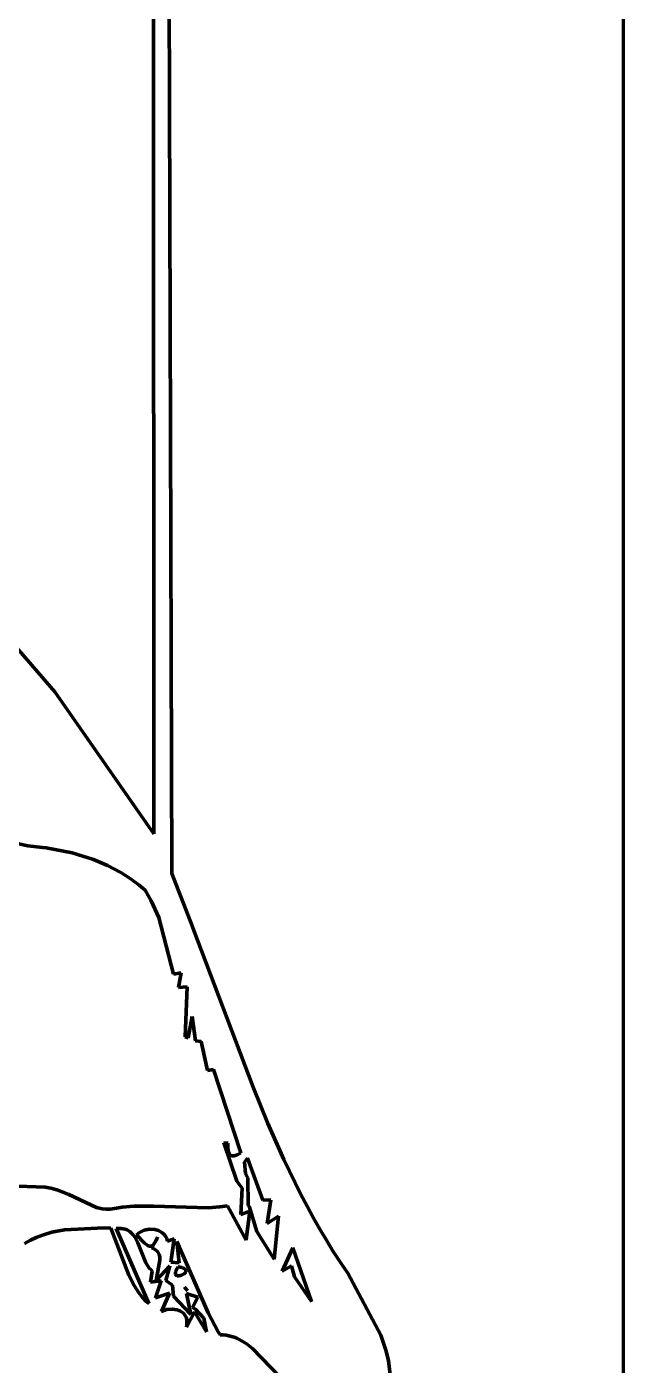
# Model space of a CAD drawing. Header units: millimetres. Extents: x 0 to 11.1, y 0 to 17.3.
# Drawn here: x 9.906 to 11.111, y 5.812 to 8.516 of the extents above; entities that cross this region are included whole.
import ezdxf

# ---------------------------------------------------------------- set-up
doc = ezdxf.new("R2010")
doc.units = ezdxf.units.MM
doc.layers.add('color#010101ff', color=7, linetype='CONTINUOUS', lineweight=100)
doc.layers.add('color#ffffffff', color=7, linetype='CONTINUOUS', lineweight=100)

msp = doc.modelspace()

# ---------------------------------------------------------------- linework, layer by layer
at = {"layer": 'color#010101ff'}
for p, q in [((10.1843, 11.7919), (10.1995, 6.8053)), ((10.1626, 6.8852), (10.1621, 8.931)), ((9.7956, 7.3656), (9.9625, 7.1726)), ((9.9625, 7.1726), (10.1626, 6.8852)), ((9.9081, 6.8613), (9.8718, 6.8693)), ((9.9379, 6.8578), (9.9081, 6.8613)), ((9.9454, 6.8574), (9.9379, 6.8578)), ((9.9975, 6.8471), (9.9454, 6.8574)), ((10.0411, 6.8335), (9.9975, 6.8471)), ((10.0692, 6.8217), (10.0411, 6.8335)), ((10.0961, 6.8075), (10.0692, 6.8217)), ((10.1153, 6.7953), (10.0961, 6.8075)), ((10.1335, 6.7816), (10.1153, 6.7953)), ((10.1995, 6.8053), (10.2402, 6.6993)), ((10.145, 6.7717), (10.1335, 6.7816)), ((10.1577, 6.7502), (10.145, 6.7717)), ((10.1726, 6.7162), (10.1577, 6.7502)), ((10.2023, 6.6016), (10.1726, 6.7162)), ((10.2402, 6.6993), (10.2415, 6.6954)), ((10.2415, 6.6954), (10.3633, 6.3736)), ((10.2182, 6.6048), (10.2023, 6.6016)), ((10.2124, 6.5751), (10.2182, 6.6048)), ((10.2302, 6.5761), (10.2124, 6.5751)), ((10.2262, 6.4752), (10.2302, 6.5761)), ((10.2405, 6.5163), (10.2319, 6.4732)), ((10.247, 6.467), (10.2405, 6.5163)), ((10.2319, 6.4732), (10.2262, 6.4752)), ((10.2585, 6.4659), (10.247, 6.467)), ((10.2606, 6.4562), (10.2585, 6.4659)), ((10.2713, 6.4073), (10.2606, 6.4562)), ((10.2831, 6.4093), (10.2713, 6.4073)), ((10.3389, 6.2407), (10.2831, 6.4093)), ((10.3633, 6.3736), (10.3934, 6.3001)), ((10.3934, 6.3001), (10.4145, 6.2517)), ((10.3307, 6.1833), (10.3042, 6.2611)), ((10.3042, 6.2611), (10.3129, 6.2604)), ((10.3126, 6.2578), (10.3124, 6.2489)), ((10.3124, 6.2489), (10.3135, 6.2422)), ((10.3129, 6.2604), (10.3126, 6.2578)), ((10.4145, 6.2517), (10.4254, 6.2276)), ((10.3135, 6.2422), (10.316, 6.2375)), ((10.316, 6.2375), (10.3197, 6.2351)), ((10.3197, 6.2351), (10.3248, 6.2348)), ((10.3248, 6.2348), (10.3312, 6.2366)), ((10.3312, 6.2366), (10.3389, 6.2407)), ((10.3522, 6.2304), (10.3457, 6.2218)), ((10.3457, 6.2218), (10.3477, 6.1989)), ((10.3833, 6.1449), (10.3522, 6.2304)), ((10.4254, 6.2276), (10.4367, 6.2037)), ((10.3477, 6.1989), (10.3529, 6.1896)), ((10.4367, 6.2037), (10.4482, 6.18)), ((9.8883, 6.1733), (9.9432, 6.1715)), ((9.9432, 6.1715), (9.955, 6.1695)), ((9.955, 6.1695), (9.9667, 6.1664)), ((9.9667, 6.1664), (9.9724, 6.1644)), ((10.3414, 6.1698), (10.3307, 6.1833)), ((10.3386, 6.1165), (10.3414, 6.1698)), ((10.3529, 6.1896), (10.3536, 6.1342)), ((10.4482, 6.18), (10.4601, 6.1565)), ((9.9724, 6.1644), (9.9913, 6.1568)), ((9.9913, 6.1568), (10.0468, 6.1301)), ((10.3992, 6.1459), (10.3833, 6.1449)), ((10.3918, 6.0981), (10.3992, 6.1459)), ((10.4601, 6.1565), (10.4724, 6.1331)), ((10.0468, 6.1301), (10.0585, 6.1275)), ((10.0585, 6.1275), (10.0666, 6.1268)), ((10.0666, 6.1268), (10.0749, 6.1271)), ((10.0749, 6.1271), (10.0834, 6.1286)), ((10.0834, 6.1286), (10.0991, 6.131)), ((10.0991, 6.131), (10.1227, 6.133)), ((10.1227, 6.133), (10.1621, 6.1331)), ((10.1621, 6.1331), (10.2724, 6.1295)), ((10.2724, 6.1295), (10.296, 6.1315)), ((10.296, 6.1315), (10.3117, 6.134)), ((10.3117, 6.134), (10.3492, 6.0641)), ((10.3565, 6.1231), (10.3386, 6.1165)), ((10.3494, 6.0657), (10.3565, 6.1231)), ((10.3536, 6.1342), (10.3551, 6.1328)), ((10.3551, 6.1328), (10.3709, 6.0821)), ((10.4147, 6.1132), (10.3918, 6.0981)), ((10.4059, 6.0263), (10.4147, 6.1132)), ((10.4724, 6.1331), (10.485, 6.1099)), ((9.9825, 6.0854), (9.9565, 6.0804)), ((10.0626, 6.089), (9.9825, 6.0854)), ((10.0759, 6.0887), (10.0626, 6.089)), ((10.1122, 5.9937), (10.0759, 6.0887)), ((10.0917, 6.0883), (10.0865, 6.088)), ((10.0865, 6.088), (10.1529, 5.9361)), ((10.0965, 6.0881), (10.0917, 6.0883)), ((10.101, 6.0875), (10.0965, 6.0881)), ((10.105, 6.0864), (10.101, 6.0875)), ((10.1087, 6.085), (10.105, 6.0864)), ((10.1121, 6.0832), (10.1087, 6.085)), ((10.1542, 6.0865), (10.1436, 6.0846)), ((10.1649, 6.0859), (10.1542, 6.0865)), ((10.1724, 6.0836), (10.1649, 6.0859)), ((10.485, 6.1099), (10.498, 6.0869)), ((10.498, 6.0869), (10.5115, 6.0642)), ((9.9133, 6.0644), (9.9015, 6.0578)), ((9.9253, 6.0701), (9.9133, 6.0644)), ((9.9376, 6.0748), (9.9253, 6.0701)), ((9.9565, 6.0804), (9.9376, 6.0748)), ((10.1151, 6.081), (10.1121, 6.0832)), ((10.1179, 6.0786), (10.1151, 6.081)), ((10.1205, 6.0759), (10.1179, 6.0786)), ((10.1249, 6.0696), (10.1205, 6.0759)), ((10.1305, 6.0588), (10.1249, 6.0696)), ((10.1339, 6.0801), (10.1276, 6.0751)), ((10.1276, 6.0751), (10.1436, 6.0588)), ((10.1468, 6.0186), (10.1305, 6.0588)), ((10.1436, 6.0846), (10.1339, 6.0801)), ((10.1436, 6.0588), (10.1511, 6.053)), ((10.17, 6.0706), (10.159, 6.0486)), ((10.1629, 6.0561), (10.1643, 6.0581)), ((10.1643, 6.0581), (10.1658, 6.0605)), ((10.1658, 6.0605), (10.1672, 6.0634)), ((10.1672, 6.0634), (10.1686, 6.0668)), ((10.1686, 6.0668), (10.17, 6.0706)), ((10.1791, 6.0799), (10.1724, 6.0836)), ((10.183, 6.0766), (10.1791, 6.0799)), ((10.1863, 6.0726), (10.183, 6.0766)), ((10.1889, 6.0679), (10.1863, 6.0726)), ((10.1907, 6.0626), (10.1889, 6.0679)), ((10.2041, 6.0671), (10.1907, 6.0626)), ((10.1971, 6.0201), (10.2041, 6.0671)), ((10.2727, 5.9176), (10.2096, 6.0619)), ((10.2096, 6.0619), (10.2142, 6.0186)), ((10.3492, 6.0641), (10.3494, 6.0657)), ((10.3709, 6.0821), (10.4059, 6.0263)), ((10.5115, 6.0642), (10.5254, 6.0417)), ((10.1511, 6.053), (10.1541, 6.052)), ((10.1541, 6.052), (10.157, 6.0521)), ((10.157, 6.0521), (10.1585, 6.0526)), ((10.1585, 6.0526), (10.16, 6.0534)), ((10.159, 6.0486), (10.1619, 6.0474)), ((10.16, 6.0534), (10.1614, 6.0546)), ((10.1614, 6.0546), (10.1629, 6.0561)), ((10.1619, 6.0474), (10.1644, 6.046)), ((10.1644, 6.046), (10.1666, 6.0445)), ((10.1666, 6.0445), (10.1686, 6.0429)), ((10.1686, 6.0429), (10.1716, 6.0393)), ((10.1716, 6.0393), (10.1736, 6.0353)), ((10.1736, 6.0353), (10.1747, 6.0309)), ((10.1747, 6.0309), (10.1751, 6.0238)), ((10.4435, 6.0488), (10.4219, 6.0016)), ((10.4812, 5.9404), (10.4435, 6.0488)), ((10.5254, 6.0417), (10.5397, 6.0194)), ((10.1512, 6.0114), (10.1468, 6.0186)), ((10.1537, 6.0081), (10.1512, 6.0114)), ((10.1565, 6.005), (10.1537, 6.0081)), ((10.1595, 6.0021), (10.1565, 6.005)), ((10.1751, 6.0238), (10.1676, 5.9832)), ((10.1676, 5.9832), (10.1951, 6.0126)), ((10.1951, 6.0126), (10.1873, 5.9827)), ((10.2142, 6.0186), (10.1971, 6.0201)), ((10.2076, 6.0034), (10.2091, 6.0067)), ((10.2091, 6.0067), (10.2112, 6.0104)), ((10.2112, 6.0104), (10.2157, 6.0098)), ((10.2157, 6.0098), (10.2193, 6.009)), ((10.2193, 6.009), (10.2222, 6.0081)), ((10.2222, 6.0081), (10.2244, 6.007)), ((10.2244, 6.007), (10.2261, 6.0058)), ((10.2261, 6.0058), (10.2271, 6.0046)), ((10.2271, 6.0046), (10.2276, 6.0032)), ((10.4219, 6.0016), (10.441, 6.0125)), ((10.441, 6.0125), (10.447, 5.99)), ((10.5397, 6.0194), (10.5546, 5.9974)), ((10.1229, 5.9726), (10.1122, 5.9937)), ((10.1562, 5.9795), (10.1595, 6.0021)), ((10.1773, 5.9824), (10.1562, 5.9795)), ((10.1663, 5.9481), (10.1773, 5.9824)), ((10.1873, 5.9827), (10.2002, 5.9733)), ((10.2063, 5.9982), (10.2067, 6.0006)), ((10.2063, 5.9963), (10.2063, 5.9982)), ((10.2068, 5.9948), (10.2063, 5.9963)), ((10.2067, 6.0006), (10.2076, 6.0034)), ((10.2076, 5.9936), (10.2068, 5.9948)), ((10.2087, 5.9928), (10.2076, 5.9936)), ((10.2101, 5.9922), (10.2087, 5.9928)), ((10.2134, 5.9921), (10.2101, 5.9922)), ((10.219, 5.9936), (10.2134, 5.9921)), ((10.2241, 5.9966), (10.219, 5.9936)), ((10.2265, 5.9992), (10.2241, 5.9966)), ((10.2272, 6.0005), (10.2265, 5.9992)), ((10.2276, 6.0019), (10.2272, 6.0005)), ((10.2276, 6.0032), (10.2276, 6.0019)), ((10.447, 5.99), (10.4812, 5.9404)), ((10.5546, 5.9974), (10.6216, 5.8723)), ((10.1326, 5.9579), (10.1229, 5.9726)), ((10.14, 5.9487), (10.1326, 5.9579)), ((10.1942, 5.9571), (10.1663, 5.9481)), ((10.1784, 5.92), (10.1942, 5.9571)), ((10.2002, 5.9733), (10.2026, 5.9513)), ((10.2026, 5.9513), (10.2376, 5.914)), ((10.2245, 5.9691), (10.2311, 5.9629)), ((10.227, 5.9668), (10.2245, 5.9691)), ((10.2311, 5.9629), (10.227, 5.9668)), ((10.2376, 5.914), (10.2286, 5.9564)), ((10.2286, 5.9564), (10.2514, 5.9489)), ((10.1483, 5.9401), (10.14, 5.9487)), ((10.1529, 5.9361), (10.1483, 5.9401)), ((10.189, 5.924), (10.1784, 5.92)), ((10.1998, 5.9253), (10.189, 5.924)), ((10.21, 5.9239), (10.1998, 5.9253)), ((10.2168, 5.9211), (10.21, 5.9239)), ((10.2514, 5.9489), (10.2412, 5.9284)), ((10.2412, 5.9284), (10.2468, 5.9253)), ((10.2468, 5.9253), (10.264, 5.9066)), ((10.2225, 5.9168), (10.2168, 5.9211)), ((10.2255, 5.9131), (10.2225, 5.9168)), ((10.2278, 5.9088), (10.2255, 5.9131)), ((10.2293, 5.9038), (10.2278, 5.9088)), ((10.245, 5.9194), (10.2287, 5.8885)), ((10.2298, 5.8982), (10.2293, 5.9038)), ((10.2294, 5.8919), (10.2298, 5.8982)), ((10.2694, 5.8791), (10.245, 5.9194)), ((10.264, 5.9066), (10.2694, 5.8791)), ((10.2929, 5.8795), (10.2727, 5.9176)), ((10.2287, 5.8885), (10.2294, 5.8919)), ((10.2967, 5.8734), (10.2929, 5.8795)), ((10.3028, 5.873), (10.2967, 5.8734)), ((10.3086, 5.8723), (10.3028, 5.873)), ((10.3143, 5.8712), (10.3086, 5.8723)), ((10.3198, 5.8698), (10.3143, 5.8712)), ((10.3251, 5.8681), (10.3198, 5.8698)), ((10.6216, 5.8723), (10.6324, 5.8403)), ((10.3302, 5.8661), (10.3251, 5.8681)), ((10.34, 5.8612), (10.3302, 5.8661)), ((10.3493, 5.8554), (10.34, 5.8612)), ((10.3623, 5.8452), (10.3493, 5.8554)), ((10.4173, 5.7884), (10.3623, 5.8452)), ((10.6324, 5.8403), (10.637, 5.8204)), ((10.637, 5.8204), (10.6573, 5.6509))]:
    msp.add_line(p, q, dxfattribs=at)
at = {"layer": 'color#ffffffff'}
for p, q in [((11.1111, 17.2917), (11.1111, 0)), ((10.1995, 6.8053), (10.1843, 11.7919)), ((10.1621, 8.931), (10.1626, 6.8852)), ((9.9625, 7.1726), (9.7956, 7.3656)), ((10.1626, 6.8852), (9.9625, 7.1726)), ((9.8718, 6.8693), (9.9081, 6.8613)), ((9.9081, 6.8613), (9.9379, 6.8578)), ((9.9379, 6.8578), (9.9454, 6.8574)), ((9.9454, 6.8574), (9.9975, 6.8471)), ((9.9975, 6.8471), (10.0411, 6.8335)), ((10.0411, 6.8335), (10.0692, 6.8217)), ((10.0692, 6.8217), (10.0961, 6.8075)), ((10.0961, 6.8075), (10.1153, 6.7953)), ((10.1153, 6.7953), (10.1335, 6.7816)), ((10.2402, 6.6993), (10.1995, 6.8053)), ((10.1335, 6.7816), (10.145, 6.7717)), ((10.145, 6.7717), (10.1577, 6.7502)), ((10.1577, 6.7502), (10.1726, 6.7162)), ((10.1726, 6.7162), (10.2023, 6.6016)), ((10.2415, 6.6954), (10.2402, 6.6993)), ((10.3633, 6.3736), (10.2415, 6.6954)), ((10.2023, 6.6016), (10.2182, 6.6048)), ((10.2182, 6.6048), (10.2124, 6.5751)), ((10.2124, 6.5751), (10.2302, 6.5761)), ((10.2302, 6.5761), (10.2262, 6.4752)), ((10.2319, 6.4732), (10.2405, 6.5163)), ((10.2405, 6.5163), (10.247, 6.467)), ((10.2262, 6.4752), (10.2319, 6.4732)), ((10.247, 6.467), (10.2585, 6.4659)), ((10.2585, 6.4659), (10.2606, 6.4562)), ((10.2606, 6.4562), (10.2713, 6.4073)), ((10.2713, 6.4073), (10.2831, 6.4093)), ((10.2831, 6.4093), (10.3389, 6.2407)), ((10.3934, 6.3001), (10.3633, 6.3736)), ((10.4145, 6.2517), (10.3934, 6.3001)), ((10.3129, 6.2604), (10.3042, 6.2611)), ((10.3042, 6.2611), (10.3307, 6.1833)), ((10.3124, 6.2489), (10.3126, 6.2578)), ((10.3135, 6.2422), (10.3124, 6.2489)), ((10.3126, 6.2578), (10.3129, 6.2604)), ((10.4254, 6.2276), (10.4145, 6.2517)), ((10.316, 6.2375), (10.3135, 6.2422)), ((10.3197, 6.2351), (10.316, 6.2375)), ((10.3248, 6.2348), (10.3197, 6.2351)), ((10.3312, 6.2366), (10.3248, 6.2348)), ((10.3389, 6.2407), (10.3312, 6.2366)), ((10.3457, 6.2218), (10.3522, 6.2304)), ((10.3477, 6.1989), (10.3457, 6.2218)), ((10.3522, 6.2304), (10.3833, 6.1449)), ((10.4367, 6.2037), (10.4254, 6.2276)), ((10.3529, 6.1896), (10.3477, 6.1989)), ((10.4482, 6.18), (10.4367, 6.2037)), ((9.9432, 6.1715), (9.8883, 6.1733)), ((9.955, 6.1695), (9.9432, 6.1715)), ((9.9667, 6.1664), (9.955, 6.1695)), ((9.9724, 6.1644), (9.9667, 6.1664)), ((10.3307, 6.1833), (10.3414, 6.1698)), ((10.3414, 6.1698), (10.3386, 6.1165)), ((10.3536, 6.1342), (10.3529, 6.1896)), ((10.4601, 6.1565), (10.4482, 6.18)), ((9.9913, 6.1568), (9.9724, 6.1644)), ((10.0468, 6.1301), (9.9913, 6.1568)), ((10.3833, 6.1449), (10.3992, 6.1459)), ((10.3992, 6.1459), (10.3918, 6.0981)), ((10.4724, 6.1331), (10.4601, 6.1565)), ((10.0585, 6.1275), (10.0468, 6.1301)), ((10.0666, 6.1268), (10.0585, 6.1275)), ((10.0749, 6.1271), (10.0666, 6.1268)), ((10.0834, 6.1286), (10.0749, 6.1271)), ((10.0991, 6.131), (10.0834, 6.1286)), ((10.1227, 6.133), (10.0991, 6.131)), ((10.1621, 6.1331), (10.1227, 6.133)), ((10.2724, 6.1295), (10.1621, 6.1331)), ((10.296, 6.1315), (10.2724, 6.1295)), ((10.3117, 6.134), (10.296, 6.1315)), ((10.3492, 6.0641), (10.3117, 6.134)), ((10.3386, 6.1165), (10.3565, 6.1231)), ((10.3565, 6.1231), (10.3494, 6.0657)), ((10.3551, 6.1328), (10.3536, 6.1342)), ((10.3709, 6.0821), (10.3551, 6.1328)), ((10.3918, 6.0981), (10.4147, 6.1132)), ((10.4147, 6.1132), (10.4059, 6.0263)), ((10.485, 6.1099), (10.4724, 6.1331)), ((9.9565, 6.0804), (9.9825, 6.0854)), ((9.9825, 6.0854), (10.0626, 6.089)), ((10.0626, 6.089), (10.0759, 6.0887)), ((10.0759, 6.0887), (10.1122, 5.9937)), ((10.0865, 6.088), (10.0917, 6.0883)), ((10.1529, 5.9361), (10.0865, 6.088)), ((10.0917, 6.0883), (10.0965, 6.0881)), ((10.0965, 6.0881), (10.101, 6.0875)), ((10.101, 6.0875), (10.105, 6.0864)), ((10.105, 6.0864), (10.1087, 6.085)), ((10.1087, 6.085), (10.1121, 6.0832)), ((10.1436, 6.0846), (10.1542, 6.0865)), ((10.1542, 6.0865), (10.1649, 6.0859)), ((10.1649, 6.0859), (10.1724, 6.0836)), ((10.498, 6.0869), (10.485, 6.1099)), ((10.5115, 6.0642), (10.498, 6.0869)), ((9.9015, 6.0578), (9.9133, 6.0644)), ((9.9133, 6.0644), (9.9253, 6.0701)), ((9.9253, 6.0701), (9.9376, 6.0748)), ((9.9376, 6.0748), (9.9565, 6.0804)), ((10.1121, 6.0832), (10.1151, 6.081)), ((10.1151, 6.081), (10.1179, 6.0786)), ((10.1179, 6.0786), (10.1205, 6.0759)), ((10.1205, 6.0759), (10.1249, 6.0696)), ((10.1249, 6.0696), (10.1305, 6.0588)), ((10.1276, 6.0751), (10.1339, 6.0801)), ((10.1436, 6.0588), (10.1276, 6.0751)), ((10.1305, 6.0588), (10.1468, 6.0186)), ((10.1339, 6.0801), (10.1436, 6.0846)), ((10.1511, 6.053), (10.1436, 6.0588)), ((10.159, 6.0486), (10.17, 6.0706)), ((10.1643, 6.0581), (10.1629, 6.0561)), ((10.1658, 6.0605), (10.1643, 6.0581)), ((10.1672, 6.0634), (10.1658, 6.0605)), ((10.1686, 6.0668), (10.1672, 6.0634)), ((10.17, 6.0706), (10.1686, 6.0668)), ((10.1724, 6.0836), (10.1791, 6.0799)), ((10.1791, 6.0799), (10.183, 6.0766)), ((10.183, 6.0766), (10.1863, 6.0726)), ((10.1863, 6.0726), (10.1889, 6.0679)), ((10.1889, 6.0679), (10.1907, 6.0626)), ((10.1907, 6.0626), (10.2041, 6.0671)), ((10.2041, 6.0671), (10.1971, 6.0201)), ((10.2142, 6.0186), (10.2096, 6.0619)), ((10.2096, 6.0619), (10.2727, 5.9176)), ((10.3494, 6.0657), (10.3492, 6.0641)), ((10.4059, 6.0263), (10.3709, 6.0821)), ((10.5254, 6.0417), (10.5115, 6.0642)), ((10.1541, 6.052), (10.1511, 6.053)), ((10.157, 6.0521), (10.1541, 6.052)), ((10.1585, 6.0526), (10.157, 6.0521)), ((10.16, 6.0534), (10.1585, 6.0526)), ((10.1619, 6.0474), (10.159, 6.0486)), ((10.1614, 6.0546), (10.16, 6.0534)), ((10.1629, 6.0561), (10.1614, 6.0546)), ((10.1644, 6.046), (10.1619, 6.0474)), ((10.1666, 6.0445), (10.1644, 6.046)), ((10.1686, 6.0429), (10.1666, 6.0445)), ((10.1716, 6.0393), (10.1686, 6.0429)), ((10.1736, 6.0353), (10.1716, 6.0393)), ((10.1747, 6.0309), (10.1736, 6.0353)), ((10.1751, 6.0238), (10.1747, 6.0309)), ((10.4219, 6.0016), (10.4435, 6.0488)), ((10.4435, 6.0488), (10.4812, 5.9404)), ((10.5397, 6.0194), (10.5254, 6.0417)), ((10.1468, 6.0186), (10.1512, 6.0114)), ((10.1512, 6.0114), (10.1537, 6.0081)), ((10.1537, 6.0081), (10.1565, 6.005)), ((10.1565, 6.005), (10.1595, 6.0021)), ((10.1676, 5.9832), (10.1751, 6.0238)), ((10.1951, 6.0126), (10.1676, 5.9832)), ((10.1873, 5.9827), (10.1951, 6.0126)), ((10.1971, 6.0201), (10.2142, 6.0186)), ((10.2091, 6.0067), (10.2076, 6.0034)), ((10.2112, 6.0104), (10.2091, 6.0067)), ((10.2157, 6.0098), (10.2112, 6.0104)), ((10.2193, 6.009), (10.2157, 6.0098)), ((10.2222, 6.0081), (10.2193, 6.009)), ((10.2244, 6.007), (10.2222, 6.0081)), ((10.2261, 6.0058), (10.2244, 6.007)), ((10.2271, 6.0046), (10.2261, 6.0058)), ((10.2276, 6.0032), (10.2271, 6.0046)), ((10.441, 6.0125), (10.4219, 6.0016)), ((10.447, 5.99), (10.441, 6.0125)), ((10.5546, 5.9974), (10.5397, 6.0194)), ((10.1122, 5.9937), (10.1229, 5.9726)), ((10.1595, 6.0021), (10.1562, 5.9795)), ((10.1562, 5.9795), (10.1773, 5.9824)), ((10.1773, 5.9824), (10.1663, 5.9481)), ((10.2002, 5.9733), (10.1873, 5.9827)), ((10.2067, 6.0006), (10.2063, 5.9982)), ((10.2063, 5.9982), (10.2063, 5.9963)), ((10.2063, 5.9963), (10.2068, 5.9948)), ((10.2076, 6.0034), (10.2067, 6.0006)), ((10.2068, 5.9948), (10.2076, 5.9936)), ((10.2076, 5.9936), (10.2087, 5.9928)), ((10.2087, 5.9928), (10.2101, 5.9922)), ((10.2101, 5.9922), (10.2134, 5.9921)), ((10.2134, 5.9921), (10.219, 5.9936)), ((10.219, 5.9936), (10.2241, 5.9966)), ((10.2241, 5.9966), (10.2265, 5.9992)), ((10.2265, 5.9992), (10.2272, 6.0005)), ((10.2272, 6.0005), (10.2276, 6.0019)), ((10.2276, 6.0019), (10.2276, 6.0032)), ((10.4812, 5.9404), (10.447, 5.99)), ((10.6216, 5.8723), (10.5546, 5.9974)), ((10.1229, 5.9726), (10.1326, 5.9579)), ((10.1326, 5.9579), (10.14, 5.9487)), ((10.1663, 5.9481), (10.1942, 5.9571)), ((10.1942, 5.9571), (10.1784, 5.92)), ((10.2026, 5.9513), (10.2002, 5.9733)), ((10.2376, 5.914), (10.2026, 5.9513)), ((10.2245, 5.9691), (10.227, 5.9668)), ((10.2311, 5.9629), (10.2245, 5.9691)), ((10.227, 5.9668), (10.2311, 5.9629)), ((10.2514, 5.9489), (10.2286, 5.9564)), ((10.2286, 5.9564), (10.2376, 5.914)), ((10.14, 5.9487), (10.1483, 5.9401)), ((10.1483, 5.9401), (10.1529, 5.9361)), ((10.1784, 5.92), (10.189, 5.924)), ((10.189, 5.924), (10.1998, 5.9253)), ((10.1998, 5.9253), (10.21, 5.9239)), ((10.21, 5.9239), (10.2168, 5.9211)), ((10.2412, 5.9284), (10.2514, 5.9489)), ((10.2468, 5.9253), (10.2412, 5.9284)), ((10.264, 5.9066), (10.2468, 5.9253)), ((10.2168, 5.9211), (10.2225, 5.9168)), ((10.2225, 5.9168), (10.2255, 5.9131)), ((10.2255, 5.9131), (10.2278, 5.9088)), ((10.2278, 5.9088), (10.2293, 5.9038)), ((10.2287, 5.8885), (10.245, 5.9194)), ((10.2293, 5.9038), (10.2298, 5.8982)), ((10.2298, 5.8982), (10.2294, 5.8919)), ((10.245, 5.9194), (10.2694, 5.8791)), ((10.2694, 5.8791), (10.264, 5.9066)), ((10.2727, 5.9176), (10.2929, 5.8795)), ((10.2294, 5.8919), (10.2287, 5.8885)), ((10.2929, 5.8795), (10.2967, 5.8734)), ((10.2967, 5.8734), (10.3028, 5.873)), ((10.3028, 5.873), (10.3086, 5.8723)), ((10.3086, 5.8723), (10.3143, 5.8712)), ((10.3143, 5.8712), (10.3198, 5.8698)), ((10.3198, 5.8698), (10.3251, 5.8681)), ((10.6324, 5.8403), (10.6216, 5.8723)), ((10.3251, 5.8681), (10.3302, 5.8661)), ((10.3302, 5.8661), (10.34, 5.8612)), ((10.34, 5.8612), (10.3493, 5.8554)), ((10.3493, 5.8554), (10.3623, 5.8452)), ((10.3623, 5.8452), (10.4173, 5.7884)), ((10.637, 5.8204), (10.6324, 5.8403)), ((10.6573, 5.6509), (10.637, 5.8204))]:
    msp.add_line(p, q, dxfattribs=at)

doc.saveas('drawing.dxf')
